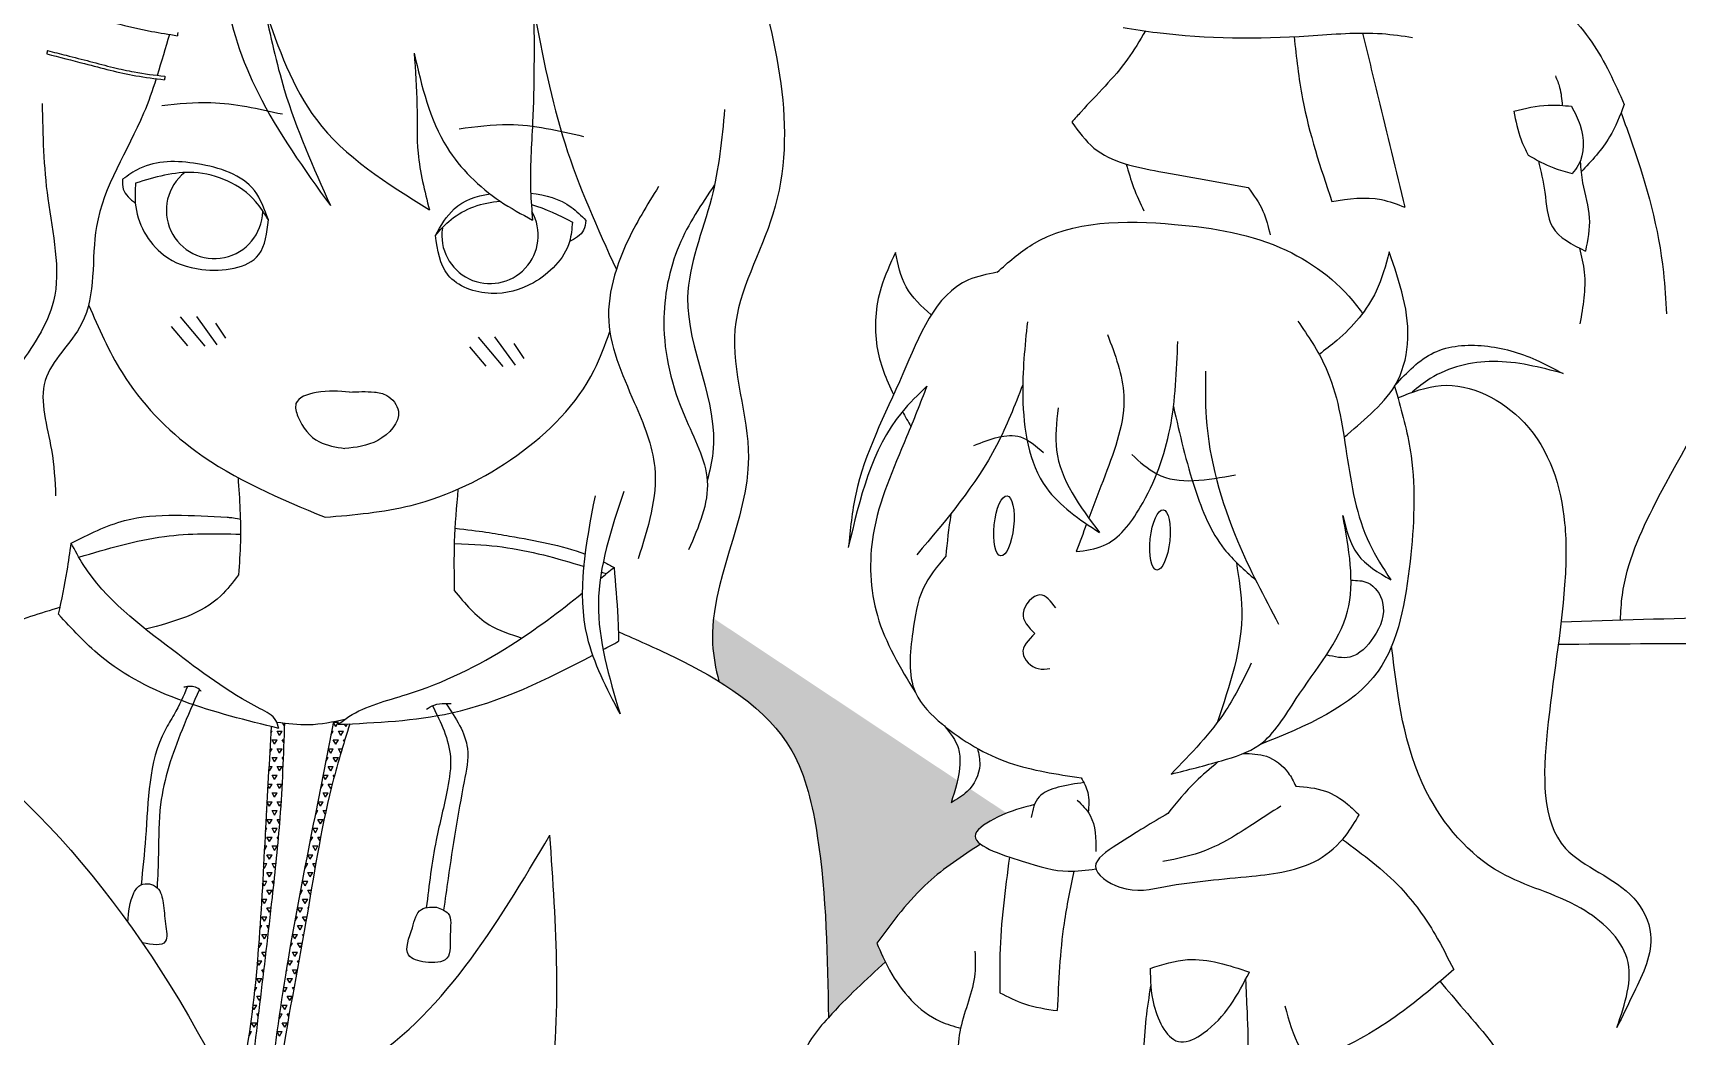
# Model space of a CAD drawing. Header units: inches. Extents: x -573 to 160, y -1 to 711.
# Drawn here: x 7.573 to 9.385, y 5.058 to 6.164 of the extents above; entities that cross this region are included whole.
import ezdxf

# ---------------------------------------------------------------- set-up
doc = ezdxf.new("R2010")
doc.units = ezdxf.units.IN
doc.header["$MEASUREMENT"] = 0
doc.layers.add('HarbyDwg', color=5, linetype='Continuous')

msp = doc.modelspace()

# ---------------------------------------------------------------- hatches: boundary and pattern name
at = {"layer": 'HarbyDwg'}
h = msp.add_hatch(color=256, dxfattribs=at)
h.dxf.hatch_style = 1
edge = h.paths.add_edge_path()
edge.add_spline(control_points=[(8.60544, 5.33096), (8.6045, 5.32985), (8.59848, 5.32343), (8.59101, 5.3191), (8.58477, 5.31548)], knot_values=[4.657718, 4.657718, 4.657718, 4.657718, 5.0835708, 7.2396819, 7.2396819, 7.2396819, 7.2396819], degree=3, periodic=0)
edge.add_spline(control_points=[(8.58477, 5.31548), (8.58736, 5.32361), (8.58995, 5.33174), (8.59181, 5.34002)], knot_values=[6.507375, 6.507375, 6.507375, 6.507375, 9.0530971, 9.0530971, 9.0530971, 9.0530971], degree=3, periodic=0)
edge.add_line((8.59181, 5.34002), (8.32295, 5.51871))
edge.add_spline(control_points=[(8.32295, 5.51871), (8.32191, 5.50938), (8.32093, 5.48625), (8.32531, 5.4631), (8.32885, 5.44928)], knot_values=[129.140896, 129.140896, 129.140896, 129.140896, 132.01137, 136.2654183, 136.2654183, 136.2654183, 136.2654183], degree=3, periodic=0)
edge.add_spline(control_points=[(8.32885, 5.44928), (8.36162, 5.42902), (8.41689, 5.38276), (8.44713, 5.24398), (8.44856, 5.14506), (8.44953, 5.07851)], knot_values=[12.1689498, 12.1689498, 12.1689498, 12.1689498, 23.3171235, 33.0930641, 53.1928769, 53.1928769, 53.1928769, 53.1928769], degree=3, periodic=0)
edge.add_spline(control_points=[(8.44953, 5.07851), (8.47036, 5.10154), (8.49137, 5.12077), (8.51238, 5.14)], knot_values=[0, 0, 0, 0, 8.7931608, 8.7931608, 8.7931608, 8.7931608], degree=3, periodic=0)
edge.add_spline(control_points=[(8.51238, 5.14), (8.50901, 5.14685), (8.50597, 5.15379), (8.50294, 5.16072)], knot_values=[0, 0, 0, 0, 2.284002, 2.284002, 2.284002, 2.284002], degree=3, periodic=0)
edge.add_spline(control_points=[(8.50294, 5.16072), (8.52044, 5.18437), (8.55231, 5.22744), (8.59711, 5.25663), (8.61731, 5.26979)], knot_values=[0, 0, 0, 0, 8.7412452, 15.9167175, 15.9167175, 15.9167175, 15.9167175], degree=3, periodic=0)
edge.add_spline(control_points=[(8.61731, 5.26979), (8.61274, 5.27326), (8.60663, 5.28297), (8.62917, 5.29665), (8.64278, 5.30259), (8.64612, 5.30392)], knot_values=[3.3096828, 3.3096828, 3.3096828, 3.3096828, 5.2032616, 8.2363005, 9.2591327, 9.2591327, 9.2591327, 9.2591327], degree=3, periodic=0)
edge.add_line((8.64612, 5.30392), (8.60544, 5.33096))

# ---------------------------------------------------------------- linework, layer by layer
for p, q in [((7.72549, 5.84042), (7.74341, 5.81905)), ((7.73532, 5.85082), (7.76248, 5.81847)), ((7.75323, 5.8514), (7.77578, 5.82021)), ((7.77434, 5.84408), (7.78536, 5.8273)), ((8.054, 5.81804), (8.07192, 5.79667)), ((8.06383, 5.82844), (8.09099, 5.79609)), ((8.08175, 5.82901), (8.10429, 5.79783)), ((8.10285, 5.8217), (8.11387, 5.80492))]:
    msp.add_line(p, q, dxfattribs=at)
at = {"layer": 'HarbyDwg', "linetype": 'Continuous'}
for p, q in [((7.84182, 5.40421), (7.84209, 5.40421)), ((7.84194, 5.40394), (7.84209, 5.40421)), ((7.85005, 5.40017), (7.84808, 5.40358)), ((7.90678, 5.39934), (7.90426, 5.40371)), ((7.90435, 5.40421), (7.90959, 5.40421)), ((7.90678, 5.39934), (7.90959, 5.40421)), ((7.91803, 5.39934), (7.9164, 5.40216)), ((7.91803, 5.39934), (7.91974, 5.40231)), ((7.83527, 5.39239), (7.83647, 5.39447)), ((7.83539, 5.39447), (7.83647, 5.39447)), ((7.83928, 5.37985), (7.83647, 5.38473)), ((7.83647, 5.38473), (7.84209, 5.38473)), ((7.83928, 5.37985), (7.84209, 5.38473)), ((7.8449, 5.3896), (7.84209, 5.39447)), ((7.84209, 5.39447), (7.84772, 5.39447)), ((7.8449, 5.3896), (7.84772, 5.39447)), ((7.8494, 5.38182), (7.84772, 5.38473)), ((7.84772, 5.38473), (7.8495, 5.38473)), ((7.90167, 5.39049), (7.90397, 5.39447)), ((7.90245, 5.39447), (7.90397, 5.39447)), ((7.90678, 5.37985), (7.90397, 5.38473)), ((7.90397, 5.38473), (7.90959, 5.38473)), ((7.90678, 5.37985), (7.90959, 5.38473)), ((7.9124, 5.3896), (7.90959, 5.39447)), ((7.90959, 5.39447), (7.91522, 5.39447)), ((7.9124, 5.3896), (7.91522, 5.39447)), ((7.91621, 5.383), (7.91522, 5.38473)), ((7.91522, 5.38473), (7.91673, 5.38473)), ((7.83398, 5.37067), (7.83647, 5.37498)), ((7.83423, 5.37498), (7.83647, 5.37498)), ((7.83928, 5.36037), (7.83647, 5.36524)), ((7.83647, 5.36524), (7.84209, 5.36524)), ((7.83928, 5.36037), (7.84209, 5.36524)), ((7.8449, 5.37011), (7.84209, 5.37498)), ((7.84209, 5.37498), (7.84772, 5.37498)), ((7.8449, 5.37011), (7.84772, 5.37498)), ((7.84869, 5.36355), (7.84772, 5.36524)), ((7.84772, 5.36524), (7.84876, 5.36524)), ((7.8959, 5.36101), (7.89834, 5.36524)), ((7.89673, 5.36524), (7.89834, 5.36524)), ((7.90115, 5.37011), (7.89856, 5.3746)), ((7.89863, 5.37498), (7.90397, 5.37498)), ((7.90115, 5.37011), (7.90397, 5.37498)), ((7.90678, 5.36037), (7.90397, 5.36524)), ((7.90397, 5.36524), (7.90959, 5.36524)), ((7.90678, 5.36037), (7.90959, 5.36524)), ((7.91238, 5.37016), (7.90959, 5.37498)), ((7.90959, 5.37498), (7.91381, 5.37498)), ((7.83365, 5.35063), (7.83288, 5.35197)), ((7.83308, 5.3555), (7.83647, 5.3555)), ((7.83365, 5.35063), (7.83647, 5.3555)), ((7.83928, 5.34088), (7.83647, 5.34575)), ((7.83647, 5.34575), (7.84209, 5.34575)), ((7.83928, 5.34088), (7.84209, 5.34575)), ((7.8449, 5.35063), (7.84209, 5.3555)), ((7.84209, 5.3555), (7.84772, 5.3555)), ((7.8449, 5.35063), (7.84772, 5.3555)), ((7.84791, 5.34543), (7.84772, 5.34575)), ((7.84772, 5.34575), (7.84792, 5.34575)), ((7.89553, 5.34088), (7.89286, 5.3455)), ((7.89291, 5.34575), (7.89834, 5.34575)), ((7.89553, 5.34088), (7.89834, 5.34575)), ((7.90115, 5.35063), (7.89834, 5.3555)), ((7.89834, 5.3555), (7.90397, 5.3555)), ((7.90115, 5.35063), (7.90397, 5.3555)), ((7.90498, 5.344), (7.90397, 5.34575)), ((7.90397, 5.34575), (7.90545, 5.34575)), ((7.83365, 5.33114), (7.83185, 5.33426)), ((7.83195, 5.33601), (7.83647, 5.33601)), ((7.83365, 5.33114), (7.83647, 5.33601)), ((7.8449, 5.33114), (7.84209, 5.33601)), ((7.84209, 5.33601), (7.84744, 5.33601)), ((7.8449, 5.33114), (7.84742, 5.33549)), ((7.89013, 5.33152), (7.89272, 5.33601)), ((7.89101, 5.33601), (7.89272, 5.33601)), ((7.90115, 5.33114), (7.89834, 5.33601)), ((7.89834, 5.33601), (7.90288, 5.33601)), ((7.90115, 5.33114), (7.90202, 5.33263)), ((7.83085, 5.31653), (7.83647, 5.31653)), ((7.83365, 5.31165), (7.83085, 5.31652)), ((7.83365, 5.31165), (7.83647, 5.31653)), ((7.83928, 5.3214), (7.83647, 5.32627)), ((7.83647, 5.32627), (7.84209, 5.32627)), ((7.83928, 5.3214), (7.84209, 5.32627)), ((7.8449, 5.31165), (7.84209, 5.31653)), ((7.84209, 5.31653), (7.84634, 5.31653)), ((7.8449, 5.31165), (7.84618, 5.31386)), ((7.8899, 5.31165), (7.88716, 5.3164)), ((7.88719, 5.31653), (7.89272, 5.31653)), ((7.8899, 5.31165), (7.89272, 5.31653)), ((7.89553, 5.3214), (7.89272, 5.32627)), ((7.89272, 5.32627), (7.89834, 5.32627)), ((7.89553, 5.3214), (7.89834, 5.32627)), ((7.83025, 5.30575), (7.83084, 5.30678)), ((7.8303, 5.30678), (7.83084, 5.30678)), ((7.83365, 5.29217), (7.83084, 5.29704)), ((7.83084, 5.29704), (7.83647, 5.29704)), ((7.83365, 5.29217), (7.83647, 5.29704)), ((7.83928, 5.30191), (7.83647, 5.30678)), ((7.83647, 5.30678), (7.84209, 5.30678)), ((7.83928, 5.30191), (7.84209, 5.30678)), ((7.84466, 5.29259), (7.84209, 5.29704)), ((7.84209, 5.29704), (7.84501, 5.29704)), ((7.88435, 5.30203), (7.88709, 5.30678)), ((7.88528, 5.30678), (7.88709, 5.30678)), ((7.8899, 5.29217), (7.88709, 5.29704)), ((7.88709, 5.29704), (7.89272, 5.29704)), ((7.8899, 5.29217), (7.89272, 5.29704)), ((7.89507, 5.30271), (7.89272, 5.30678)), ((7.89272, 5.30678), (7.89595, 5.30678)), ((7.82909, 5.28427), (7.83084, 5.2873)), ((7.82925, 5.2873), (7.83084, 5.2873)), ((7.83365, 5.27268), (7.83084, 5.27755)), ((7.83084, 5.27755), (7.83647, 5.27755)), ((7.83365, 5.27268), (7.83647, 5.27755)), ((7.83928, 5.28243), (7.83647, 5.2873)), ((7.83647, 5.2873), (7.84209, 5.2873)), ((7.83928, 5.28243), (7.84209, 5.2873)), ((7.84323, 5.27559), (7.84209, 5.27755)), ((7.84209, 5.27755), (7.8434, 5.27755)), ((7.87865, 5.27268), (7.87861, 5.27276)), ((7.87865, 5.27268), (7.88147, 5.27755)), ((7.87955, 5.27755), (7.88147, 5.27755)), ((7.88428, 5.28243), (7.88147, 5.2873)), ((7.88147, 5.2873), (7.88709, 5.2873)), ((7.88428, 5.28243), (7.88709, 5.2873)), ((7.88928, 5.27377), (7.88709, 5.27755)), ((7.88709, 5.27755), (7.88999, 5.27755)), ((7.82803, 5.26294), (7.82799, 5.26301)), ((7.82803, 5.26294), (7.83084, 5.26781)), ((7.82824, 5.26781), (7.83084, 5.26781)), ((7.83365, 5.2532), (7.83084, 5.25807)), ((7.83084, 5.25807), (7.83647, 5.25807)), ((7.83365, 5.2532), (7.83647, 5.25807)), ((7.83928, 5.26294), (7.83647, 5.26781)), ((7.83647, 5.26781), (7.84209, 5.26781)), ((7.83928, 5.26294), (7.84209, 5.26781)), ((7.87865, 5.2532), (7.87584, 5.25807)), ((7.87584, 5.25807), (7.88147, 5.25807)), ((7.87865, 5.2532), (7.88147, 5.25807)), ((7.88428, 5.26294), (7.88147, 5.26781)), ((7.88147, 5.26781), (7.88709, 5.26781)), ((7.88428, 5.26294), (7.88709, 5.26781)), ((7.82803, 5.24345), (7.82707, 5.24512)), ((7.82723, 5.24833), (7.83084, 5.24833)), ((7.82803, 5.24345), (7.83084, 5.24833)), ((7.83365, 5.23371), (7.83084, 5.23858)), ((7.83084, 5.23858), (7.83647, 5.23858)), ((7.83365, 5.23371), (7.83647, 5.23858)), ((7.83928, 5.24345), (7.83647, 5.24833)), ((7.83647, 5.24833), (7.84058, 5.24833)), ((7.83928, 5.24345), (7.84025, 5.24513)), ((7.87303, 5.24345), (7.87293, 5.24363)), ((7.87303, 5.24345), (7.87584, 5.24833)), ((7.87384, 5.24833), (7.87584, 5.24833)), ((7.87865, 5.23371), (7.87584, 5.23858)), ((7.87584, 5.23858), (7.88147, 5.23858)), ((7.87865, 5.23371), (7.88147, 5.23858)), ((7.88394, 5.24404), (7.88147, 5.24833)), ((7.88147, 5.24833), (7.88469, 5.24833)), ((7.82803, 5.22397), (7.82612, 5.22728)), ((7.8262, 5.22884), (7.83084, 5.22884)), ((7.82803, 5.22397), (7.83084, 5.22884)), ((7.83365, 5.21423), (7.83084, 5.2191)), ((7.83084, 5.2191), (7.83647, 5.2191)), ((7.83365, 5.21423), (7.83647, 5.2191)), ((7.83818, 5.22587), (7.83647, 5.22884)), ((7.83647, 5.22884), (7.8385, 5.22884)), ((7.8674, 5.21423), (7.87022, 5.2191)), ((7.86821, 5.2191), (7.87022, 5.2191)), ((7.87303, 5.22397), (7.87022, 5.22884)), ((7.87022, 5.22884), (7.87584, 5.22884)), ((7.87303, 5.22397), (7.87584, 5.22884)), ((7.87865, 5.21423), (7.87584, 5.2191)), ((7.87584, 5.2191), (7.87972, 5.2191)), ((7.82803, 5.20448), (7.82522, 5.20935)), ((7.82522, 5.20935), (7.83084, 5.20935)), ((7.82803, 5.20448), (7.83084, 5.20935)), ((7.8674, 5.21423), (7.86732, 5.21438)), ((7.87303, 5.20448), (7.87022, 5.20935)), ((7.87022, 5.20935), (7.87584, 5.20935)), ((7.87303, 5.20448), (7.87584, 5.20935)), ((7.87865, 5.21423), (7.879, 5.21483)), ((7.82446, 5.1983), (7.82522, 5.19961)), ((7.82454, 5.19961), (7.82522, 5.19961)), ((7.82803, 5.185), (7.82522, 5.18987)), ((7.82522, 5.18987), (7.83084, 5.18987)), ((7.82803, 5.185), (7.83084, 5.18987)), ((7.83365, 5.19474), (7.83084, 5.19961)), ((7.83084, 5.19961), (7.83525, 5.19961)), ((7.83365, 5.19474), (7.83495, 5.19698)), ((7.86188, 5.18517), (7.86459, 5.18987)), ((7.86274, 5.18987), (7.86459, 5.18987)), ((7.8674, 5.19474), (7.86459, 5.19961)), ((7.86459, 5.19961), (7.87022, 5.19961)), ((7.8674, 5.19474), (7.87022, 5.19961)), ((7.87303, 5.185), (7.87022, 5.18987)), ((7.87022, 5.18987), (7.87479, 5.18987)), ((7.87303, 5.185), (7.87434, 5.18727)), ((7.87631, 5.1988), (7.87584, 5.19961)), ((7.87584, 5.19961), (7.87644, 5.19961)), ((7.82305, 5.17636), (7.82522, 5.18013)), ((7.8233, 5.18013), (7.82522, 5.18013)), ((7.82803, 5.16551), (7.82522, 5.17038)), ((7.82522, 5.17038), (7.83084, 5.17038)), ((7.82803, 5.16551), (7.83084, 5.17038)), ((7.83266, 5.17698), (7.83084, 5.18013)), ((7.83084, 5.18013), (7.83302, 5.18013)), ((7.86178, 5.16551), (7.85916, 5.17005)), ((7.85922, 5.17038), (7.86459, 5.17038)), ((7.86178, 5.16551), (7.86459, 5.17038)), ((7.8674, 5.17526), (7.86459, 5.18013)), ((7.86459, 5.18013), (7.87022, 5.18013)), ((7.8674, 5.17526), (7.87022, 5.18013)), ((7.87111, 5.16884), (7.87022, 5.17038)), ((7.87022, 5.17038), (7.87138, 5.17038)), ((7.8224, 5.15577), (7.82164, 5.15709)), ((7.82191, 5.16064), (7.82522, 5.16064)), ((7.8224, 5.15577), (7.82522, 5.16064)), ((7.82803, 5.14603), (7.82522, 5.1509)), ((7.82522, 5.1509), (7.82963, 5.1509)), ((7.82803, 5.14603), (7.82932, 5.14827)), ((7.85687, 5.157), (7.85897, 5.16064)), ((7.8575, 5.16064), (7.85897, 5.16064)), ((7.86178, 5.14603), (7.85897, 5.1509)), ((7.85897, 5.1509), (7.86459, 5.1509)), ((7.86178, 5.14603), (7.86459, 5.1509)), ((7.8674, 5.15577), (7.86459, 5.16064)), ((7.86459, 5.16064), (7.86963, 5.16064)), ((7.8674, 5.15577), (7.86937, 5.15917)), ((7.81947, 5.13119), (7.81959, 5.13141)), ((7.81949, 5.13141), (7.81959, 5.13141)), ((7.8224, 5.13628), (7.82025, 5.14002)), ((7.82035, 5.14116), (7.82522, 5.14116)), ((7.8224, 5.13628), (7.82522, 5.14116)), ((7.82698, 5.12837), (7.82522, 5.13141)), ((7.82522, 5.13141), (7.82734, 5.13141)), ((7.85225, 5.12952), (7.85334, 5.13141)), ((7.85256, 5.13141), (7.85334, 5.13141)), ((7.85615, 5.13628), (7.85398, 5.14005)), ((7.85417, 5.14116), (7.85897, 5.14116)), ((7.85615, 5.13628), (7.85897, 5.14116)), ((7.86178, 5.12654), (7.85897, 5.13141)), ((7.85897, 5.13141), (7.8643, 5.13141)), ((7.86178, 5.12654), (7.86416, 5.13066)), ((7.86573, 5.13919), (7.86459, 5.14116)), ((7.86459, 5.14116), (7.86609, 5.14116)), ((7.81713, 5.10766), (7.81959, 5.11193)), ((7.81758, 5.11193), (7.81959, 5.11193)), ((7.8224, 5.1168), (7.81959, 5.12167)), ((7.81959, 5.12167), (7.82522, 5.12167)), ((7.8224, 5.1168), (7.82522, 5.12167)), ((7.85053, 5.10706), (7.84909, 5.10954)), ((7.84946, 5.11193), (7.85334, 5.11193)), ((7.85053, 5.10706), (7.85334, 5.11193)), ((7.85615, 5.1168), (7.85334, 5.12167)), ((7.85334, 5.12167), (7.85897, 5.12167)), ((7.85615, 5.1168), (7.85897, 5.12167)), ((7.8603, 5.10963), (7.85897, 5.11193)), ((7.85897, 5.11193), (7.86072, 5.11193)), ((7.8154, 5.09244), (7.81959, 5.09244)), ((7.81678, 5.08757), (7.81959, 5.09244)), ((7.8224, 5.09731), (7.81959, 5.10218)), ((7.81959, 5.10218), (7.82385, 5.10218)), ((7.8224, 5.09731), (7.82349, 5.09919)), ((7.85053, 5.08757), (7.84772, 5.09244)), ((7.84772, 5.09244), (7.85334, 5.09244)), ((7.85053, 5.08757), (7.85334, 5.09244)), ((7.85615, 5.09731), (7.85334, 5.10218)), ((7.85334, 5.10218), (7.85894, 5.10218)), ((7.85615, 5.09731), (7.85893, 5.10211)), ((7.81678, 5.08757), (7.81515, 5.09039)), ((7.82117, 5.07997), (7.81959, 5.0827)), ((7.81959, 5.0827), (7.8215, 5.0827)), ((7.8449, 5.07783), (7.8445, 5.07853)), ((7.8449, 5.07783), (7.84772, 5.0827)), ((7.8451, 5.0827), (7.84772, 5.0827)), ((7.85495, 5.07992), (7.85334, 5.0827)), ((7.85334, 5.0827), (7.85544, 5.0827)), ((7.81115, 5.05834), (7.81089, 5.0588)), ((7.81115, 5.05834), (7.81397, 5.06321)), ((7.81154, 5.06321), (7.81397, 5.06321)), ((7.81678, 5.06808), (7.81397, 5.07296)), ((7.81397, 5.07296), (7.81959, 5.07296)), ((7.81678, 5.06808), (7.81959, 5.07296)), ((7.8449, 5.05834), (7.84229, 5.06286)), ((7.84234, 5.06321), (7.84772, 5.06321)), ((7.8449, 5.05834), (7.84772, 5.06321)), ((7.85053, 5.06808), (7.84772, 5.07296)), ((7.84772, 5.07296), (7.85334, 5.07296)), ((7.85053, 5.06808), (7.85334, 5.07296))]:
    msp.add_line(p, q, dxfattribs=at)
at = {"layer": 'HarbyDwg'}
for centre, start, end in [((7.77313, 5.96819), 128.14311, 358.6498), ((8.0767, 5.94069), 171.47352, 29.65973)]:
    msp.add_arc(centre, 0.0531, start, end, dxfattribs=at)
for centre in [(8.64298, 5.62062), (8.81497, 5.60509)]:
    msp.add_ellipse(centre, major_axis=(-0.00348, -0.0332), ratio=0.3217231, dxfattribs=at)
for points in [[(7.97274, 6.57241), (7.78643, 6.55479), (7.68493, 6.46586), (7.60121, 6.33995), (7.53307, 6.14372), (7.52295, 5.90268)], [(7.79128, 6.31217), (7.78605, 6.21011), (7.82108, 6.09783), (7.90082, 5.97348)], [(7.59644, 6.19654), (7.62467, 6.18661), (7.70382, 6.16552), (7.73217, 6.16081)], [(7.82829, 6.19093), (7.85004, 6.10139), (7.90082, 5.97348)], [(7.82829, 6.19093), (7.88532, 6.06834), (8.00997, 5.96882)], [(8.12499, 6.18892), (8.12366, 6.06516), (8.12138, 5.98994), (8.12366, 5.95746)], [(8.12499, 6.18892), (8.15936, 6.04156), (8.21591, 5.90306)], [(9.26493, 6.18582), (9.29077, 6.15362), (9.32662, 6.08482)], [(7.73271, 6.16429), (7.73217, 6.16081)], [(8.79891, 6.16597), (8.77914, 6.13476), (8.72801, 6.07699), (8.71779, 6.06544)], [(8.77426, 6.16965), (8.81172, 6.16425), (8.97867, 6.16064), (9.05969, 6.16304), (9.09339, 6.1589)], [(9.03807, 6.16375), (9.05545, 6.09283), (9.08474, 5.97174)], [(7.5891, 6.14437), (7.58818, 6.14071)], [(8.96276, 6.15972), (8.97204, 6.09134), (9.00431, 5.97819)], [(7.58818, 6.14071), (7.63, 6.13006), (7.68641, 6.11666), (7.71797, 6.11232)], [(7.99306, 6.14157), (7.99619, 6.08399), (7.99744, 6.03141), (8.00997, 5.96882)], [(7.99306, 6.14157), (8.02938, 6.03767), (8.08773, 5.97854), (8.12366, 5.95746)], [(7.71841, 6.11608), (7.71797, 6.11232)], [(9.25066, 6.11649), (9.25536, 6.10378), (9.25818, 6.08391)], [(7.58316, 6.08602), (7.58939, 5.98118), (7.59563, 5.86804), (7.55512, 5.79331)], [(7.71491, 6.08402), (7.76917, 6.087), (7.84788, 6.07449)], [(8.33526, 6.07963), (8.3207, 5.98163), (8.29449, 5.872), (8.32232, 5.7012), (8.31612, 5.67021)], [(9.20497, 6.07765), (9.2427, 6.08428), (9.2684, 6.08304)], [(9.20497, 6.07765), (9.21285, 6.04616), (9.22073, 6.02917)], [(9.2684, 6.08304), (9.27794, 6.06232), (9.27587, 6.01798), (9.26923, 6.00886)], [(9.32662, 6.08482), (9.31044, 6.0492), (9.27902, 6.01057)], [(9.3231, 6.07585), (9.33539, 6.04167), (9.36973, 5.90003), (9.37304, 5.85416)], [(8.0426, 6.05818), (8.09746, 6.06295), (8.17974, 6.04984)], [(8.71779, 6.06544), (8.74224, 6.03699), (8.81382, 6.01122), (8.91199, 5.99364)], [(7.83245, 5.95776), (7.81705, 5.99013), (7.75429, 6.0196), (7.69039, 6.01431), (7.67186, 6.0026)], [(8.77784, 6.01929), (8.78586, 5.99358), (8.79728, 5.96777)], [(9.22073, 6.02917), (9.24892, 6.01508), (9.26923, 6.00886)], [(9.23194, 6.02297), (9.23903, 5.9882), (9.24751, 5.95004), (9.28377, 5.92344)], [(9.27794, 6.02215), (9.28068, 5.99861), (9.28801, 5.96006), (9.28377, 5.92344)], [(7.67186, 6.0026), (7.67261, 5.99164), (7.68585, 5.97617)], [(7.68621, 5.99831), (7.68584, 5.97618), (7.71703, 5.91912), (7.75913, 5.90324), (7.82194, 5.91967), (7.83245, 5.95776)], [(7.83245, 5.95776), (7.81845, 5.97801), (7.75048, 6.00992), (7.68621, 5.99831)], [(8.26241, 5.99451), (8.22728, 5.93228), (8.21591, 5.90306), (8.20732, 5.8525), (8.23571, 5.75663), (8.2582, 5.68495), (8.23986, 5.58417)], [(8.32412, 5.99633), (8.28511, 5.92961), (8.26828, 5.84462), (8.29131, 5.74104), (8.31612, 5.67021), (8.29554, 5.59423)], [(8.91199, 5.99364), (8.92842, 5.96744), (8.93629, 5.94147)], [(9.00431, 5.97819), (9.05892, 5.98018), (9.08474, 5.97174)], [(8.1675, 5.95546), (8.16419, 5.93366), (8.12446, 5.88854), (8.07788, 5.87669), (8.03045, 5.897), (8.01647, 5.94059)], [(8.18237, 5.95722), (8.17975, 5.94655), (8.16406, 5.93359)], [(9.27711, 5.92677), (9.28248, 5.90003), (9.27773, 5.8433)], [(9.32234, 5.51654), (9.32447, 5.54408), (9.36118, 5.64601), (9.45354, 5.81166), (9.51909, 5.94173)], [(8.5629, 5.85306), (8.53525, 5.88395), (8.52364, 5.92201)], [(9.06759, 5.92242), (9.05316, 5.87915), (9.00987, 5.82492), (8.99034, 5.80959)], [(9.01784, 5.71818), (9.04739, 5.74416), (9.07421, 5.77573), (9.08779, 5.82089), (9.06759, 5.92242)], [(8.63541, 5.90003), (8.60406, 5.89168), (8.53161, 5.78806), (8.47978, 5.6556), (8.47154, 5.59672)], [(7.6344, 5.86423), (7.67127, 5.78942), (7.75254, 5.70285), (7.89495, 5.63006)], [(7.89495, 5.63006), (7.98978, 5.64313), (8.10615, 5.69818), (8.19149, 5.79199), (8.20879, 5.83478)], [(8.66883, 5.84552), (8.66382, 5.76274), (8.68976, 5.66256), (8.74838, 5.61317)], [(8.96691, 5.84626), (8.99726, 5.79599), (9.02067, 5.69978), (9.04581, 5.60097), (9.06923, 5.5611)], [(8.72256, 5.59218), (8.75273, 5.59876), (8.79327, 5.64101), (8.82605, 5.72809), (8.83467, 5.82379)], [(9.07421, 5.77573), (9.1168, 5.8115), (9.17245, 5.81896), (9.22926, 5.80347), (9.25909, 5.78856)], [(9.25909, 5.78856), (9.18221, 5.80175), (9.11278, 5.78283), (9.09283, 5.76792)], [(8.86514, 5.79105), (8.86591, 5.73974), (8.90039, 5.60419), (8.94559, 5.51229)], [(7.92193, 5.76797), (7.88504, 5.76744), (7.86291, 5.75533), (7.86502, 5.74111), (7.88873, 5.7132), (7.91666, 5.70583)], [(7.92193, 5.76797), (7.94933, 5.76797), (7.96303, 5.76428), (7.97568, 5.74691), (7.95302, 5.71478), (7.91666, 5.70583)], [(8.55812, 5.77452), (8.53044, 5.74567), (8.47154, 5.59672)], [(8.55812, 5.77452), (8.53574, 5.71859), (8.49896, 5.61123), (8.50354, 5.52169), (8.54554, 5.43677)], [(8.66381, 5.77609), (8.63492, 5.70926), (8.54689, 5.58872)], [(9.07715, 5.76174), (9.1247, 5.77531), (9.21616, 5.73447), (9.26091, 5.6236), (9.26091, 5.55552), (9.24171, 5.39366), (9.26182, 5.26518), (9.33708, 5.21009), (9.35567, 5.17044), (9.33708, 5.106), (9.31848, 5.06759)], [(8.7027, 5.75051), (8.70097, 5.70395), (8.74838, 5.61317)], [(8.82983, 5.752), (8.85365, 5.66086), (8.88583, 5.595), (8.92021, 5.56124)], [(8.61001, 5.70911), (8.66115, 5.71852), (8.68662, 5.70145)], [(8.78393, 5.69915), (8.81138, 5.67791), (8.89809, 5.67694)], [(7.799, 5.67373), (7.80166, 5.60293), (7.79949, 5.56663)], [(8.04135, 5.66091), (8.03733, 5.60294), (8.03733, 5.54948)], [(8.21995, 5.41346), (8.18396, 5.49827), (8.19279, 5.65362)], [(8.22402, 5.65837), (8.19618, 5.5349), (8.21995, 5.41346)], [(8.8273, 5.34702), (8.8828, 5.36175), (8.92452, 5.37926), (8.96517, 5.43022), (9.02153, 5.52643), (9.01633, 5.63217)], [(9.01633, 5.63217), (9.03287, 5.58901), (9.06923, 5.5611)], [(7.60134, 5.52312), (7.61071, 5.57114), (7.61519, 5.60148)], [(7.84405, 5.39727), (7.84081, 5.40622), (7.82355, 5.41896), (7.72678, 5.48381), (7.6285, 5.5779), (7.61519, 5.60148)], [(8.57887, 5.58717), (8.55411, 5.55173), (8.54255, 5.50357), (8.54554, 5.43677), (8.57523, 5.40194), (8.64896, 5.35956), (8.72823, 5.34298)], [(7.79949, 5.56663), (7.78007, 5.54347), (7.69725, 5.50657)], [(8.21334, 5.57482), (8.21751, 5.51975), (8.21842, 5.49338)], [(8.89913, 5.58032), (8.90505, 5.52764), (8.87783, 5.4035)], [(8.03733, 5.54948), (8.0758, 5.51164), (8.11183, 5.49697)], [(8.70018, 5.5303), (8.68276, 5.54448), (8.66405, 5.52449), (8.67696, 5.50192)], [(9.02549, 5.56065), (9.04406, 5.55782), (9.0603, 5.53595), (9.05042, 5.49784), (9.0243, 5.47596), (8.99845, 5.4783)], [(7.60297, 5.53092), (7.53817, 5.50955), (7.3917, 5.44442)], [(7.84405, 5.39727), (7.64713, 5.47736), (7.60134, 5.52312)], [(8.21812, 5.50383), (8.27909, 5.47627), (8.4092, 5.37276), (8.43731, 5.27913), (8.44953, 5.07851)], [(8.67696, 5.50192), (8.66405, 5.48), (8.68083, 5.46323), (8.69373, 5.46323)], [(9.31848, 5.06759), (9.32973, 5.1436), (9.27883, 5.19911), (9.19012, 5.23843), (9.10848, 5.32796), (9.0702, 5.48788)], [(8.91561, 5.4691), (8.88765, 5.41748), (8.8273, 5.34702)], [(7.74345, 5.44338), (7.72848, 5.41266), (7.71864, 5.39545), (7.69715, 5.27699), (7.69217, 5.22499)], [(7.75641, 5.44029), (7.7374, 5.39585), (7.71372, 5.31359), (7.71131, 5.25902), (7.70983, 5.22184)], [(7.7584, 5.438), (7.75641, 5.44029), (7.74345, 5.44338), (7.73938, 5.44278)], [(8.01327, 5.42234), (8.03304, 5.36585), (8.02983, 5.33103), (8.01746, 5.27422), (8.0065, 5.19978)], [(8.00666, 5.41852), (8.01507, 5.42308), (8.02728, 5.42482), (8.03382, 5.42482)], [(8.02807, 5.42483), (8.05177, 5.37506), (8.04821, 5.33872), (8.03046, 5.23192), (8.02563, 5.19704)], [(7.83568, 5.39935), (7.82924, 5.28699), (7.80593, 5.02883), (7.79661, 4.98225)], [(7.85016, 5.40332), (7.84512, 5.29854), (7.83654, 5.21115), (7.80837, 4.97565)], [(7.83166, 4.98232), (7.85159, 5.12541), (7.8809, 5.28445), (7.9045, 5.40496)], [(7.92213, 5.40242), (7.90211, 5.33302), (7.87384, 5.1844), (7.84509, 5.01919), (7.84043, 4.98502)], [(7.84173, 5.40441), (7.87699, 5.4016), (7.91684, 5.40745)], [(8.57712, 5.40038), (8.59285, 5.3751), (8.59439, 5.35818), (8.58477, 5.31548)], [(8.61381, 5.37534), (8.61633, 5.35702), (8.60247, 5.32779), (8.58477, 5.31548)], [(8.90662, 5.3697), (8.93218, 5.36664), (8.95624, 5.34849), (8.96469, 5.33372)], [(8.87854, 5.35998), (8.85405, 5.33853), (8.82376, 5.30372)], [(8.73113, 5.33766), (8.7029, 5.33245), (8.68179, 5.3219), (8.67293, 5.29911)], [(8.72823, 5.34298), (8.73542, 5.3267), (8.73592, 5.30476)], [(8.96469, 5.33372), (8.9972, 5.32823), (9.02169, 5.31388), (9.03436, 5.30206)], [(8.67678, 5.31344), (8.6358, 5.29938), (8.6117, 5.28096), (8.66321, 5.251), (8.71388, 5.24002), (8.74433, 5.24244)], [(8.72375, 5.31836), (8.73795, 5.30154), (8.74425, 5.26159)], [(8.94822, 5.31177), (8.91698, 5.29151), (8.86504, 5.26281), (8.81817, 5.25057)], [(8.82376, 5.30372), (8.76755, 5.26915), (8.74391, 5.24512), (8.77088, 5.2223), (8.82113, 5.22314), (8.91613, 5.23454), (8.98918, 5.25269), (9.02, 5.2797), (9.03436, 5.30206)], [(7.74271, 4.95916), (7.93153, 5.02408), (8.14269, 5.27972)], [(7.83204, 4.58584), (7.96605, 4.65076), (8.14066, 4.97945), (8.14269, 5.27972)], [(9.01611, 5.27494), (9.08021, 5.22155), (9.11814, 5.1702), (9.13869, 5.1315)], [(8.61731, 5.26979), (8.55935, 5.22749), (8.50294, 5.16072)], [(8.64913, 5.25551), (8.63857, 5.14795), (8.63857, 5.10606)], [(8.71996, 5.24011), (8.70925, 5.18246), (8.70185, 5.08635)], [(7.67752, 5.18384), (7.68433, 5.2161), (7.69217, 5.22499), (7.70983, 5.22184), (7.71651, 5.20496), (7.71923, 5.18185), (7.71889, 5.16248), (7.69366, 5.16086)], [(8.01774, 5.20039), (8.01007, 5.20031), (8.00106, 5.19777), (7.99111, 5.17774), (7.98696, 5.14765), (8.00557, 5.13979), (8.02923, 5.14408), (8.03283, 5.17035), (8.03057, 5.19326), (8.01774, 5.20039)], [(8.50294, 5.16072), (8.51704, 5.13104), (8.57299, 5.07446), (8.59524, 5.06686)], [(8.61105, 5.15172), (8.61105, 5.12714), (8.59524, 5.06686), (8.59231, 5.00541)], [(8.51238, 5.14), (8.44953, 5.07851), (8.42048, 5.03084), (8.44442, 4.96369)], [(8.80424, 5.13289), (8.84547, 5.14251), (8.91351, 5.12877)], [(8.80424, 5.13289), (8.80836, 5.09236), (8.83791, 5.05183), (8.86265, 5.06145), (8.91351, 5.12877)], [(9.13869, 5.1315), (9.09254, 5.09316), (9.01469, 5.04452), (8.979, 5.02885)], [(8.9093, 5.12071), (8.91088, 5.08479), (8.89063, 4.98899), (8.81729, 4.98854), (8.81009, 4.99349), (8.79749, 5.03892), (8.80491, 5.11367)], [(9.12355, 5.11843), (9.14955, 5.08795), (9.207, 5.00262), (9.21179, 4.97789), (9.17588, 4.90931)], [(8.63857, 5.10606), (8.66569, 5.09374), (8.70185, 5.08635)], [(8.95251, 5.09154), (8.96927, 5.04506), (8.979, 5.02885)]]:
    msp.add_spline(points, degree=3, dxfattribs=at)
for points, knots in [([(7.97274, 6.57241), (8.00701, 6.5715), (8.12179, 6.56846), (8.29467, 6.46075), (8.3738, 6.22766), (8.42918, 6.01088), (8.32414, 5.83658), (8.39015, 5.67232), (8.30984, 5.54481), (8.32531, 5.4631), (8.32885, 5.44928)], [0, 0, 0, 0, 10.2664634, 34.3888981, 54.4039459, 83.529302, 96.9440631, 111.1130763, 132.01137, 136.2654183, 136.2654183, 136.2654183, 136.2654183]), ([(7.5891, 6.14437), (7.596, 6.14264), (7.6029, 6.14091), (7.61849, 6.13696), (7.62719, 6.13472), (7.64454, 6.13014), (7.65318, 6.12784), (7.66941, 6.1239), (7.67698, 6.12222), (7.69572, 6.11879), (7.70702, 6.11743), (7.71841, 6.11608)], [0, 0, 0, 0, 2.1338289, 2.1338289, 4.820785, 4.820785, 7.507741, 7.507741, 9.8585889, 9.8585889, 13.2981616, 13.2981616, 13.2981616, 13.2981616]), ([(7.70875, 6.11344), (7.70466, 6.10055), (7.6855, 6.0452), (7.62921, 5.96409), (7.64754, 5.84817), (7.57057, 5.78413), (7.59511, 5.71228), (7.5972, 5.67045), (7.59804, 5.65376)], [21.5650059, 21.5650059, 21.5650059, 21.5650059, 25.6169079, 39.114582, 49.9779351, 57.4132602, 65.0727796, 70.1564954, 70.1564954, 70.1564954, 70.1564954]), ([(8.01647, 5.94059), (8.02257, 5.95135), (8.03609, 5.97523), (8.06161, 5.98417), (8.07675, 5.98645)], [0, 0, 0, 0, 3.5843952, 7.9524228, 7.9524228, 7.9524228, 7.9524228]), ([(8.12149, 5.98717), (8.13801, 5.98544), (8.16061, 5.97913), (8.17716, 5.96247), (8.18237, 5.95722)], [12.1646909, 12.1646909, 12.1646909, 12.1646909, 16.9306118, 19.1226005, 19.1226005, 19.1226005, 19.1226005]), ([(8.01647, 5.94059), (8.02192, 5.94677), (8.04005, 5.96731), (8.0683, 5.9771), (8.08799, 5.97837)], [0, 0, 0, 0, 2.4615896, 8.1910291, 8.1910291, 8.1910291, 8.1910291]), ([(8.63541, 5.90003), (8.64782, 5.91107), (8.7003, 5.95773), (8.82266, 5.95752), (8.95035, 5.93671), (9.01648, 5.88566), (9.03731, 5.85586), (9.03816, 5.8546)], [0, 0, 0, 0, 4.9156645, 20.7850029, 33.4241961, 43.8951159, 44.3519727, 44.3519727, 44.3519727, 44.3519727]), ([(8.52364, 5.92201), (8.51766, 5.90933), (8.5024, 5.877), (8.49826, 5.81989), (8.51297, 5.78228), (8.52139, 5.76524)], [0, 0, 0, 0, 4.1985298, 10.7073459, 16.3541471, 16.3541471, 16.3541471, 16.3541471]), ([(8.75704, 5.83155), (8.76557, 5.80923), (8.78516, 5.75795), (8.75912, 5.68863), (8.74247, 5.64467), (8.73657, 5.62911)], [0, 0, 0, 0, 6.9647591, 15.9994669, 21.0148129, 21.0148129, 21.0148129, 21.0148129]), ([(9.07342, 5.77439), (9.07437, 5.77125), (9.0819, 5.74584), (9.09818, 5.68257), (9.09267, 5.57994), (9.06919, 5.43782), (8.97587, 5.40005), (8.92452, 5.37926)], [53.1081005, 53.1081005, 53.1081005, 53.1081005, 54.0822091, 60.9593617, 72.6072548, 85.1956487, 100.5983732, 100.5983732, 100.5983732, 100.5983732]), ([(7.61519, 5.60148), (7.6345, 5.61121), (7.68801, 5.63818), (7.7517, 5.63143), (7.79282, 5.62986), (7.80158, 5.6279)], [0, 0, 0, 0, 6.3906353, 17.7101288, 18.5399133, 18.5399133, 18.5399133, 18.5399133]), ([(8.03802, 5.61797), (8.06525, 5.61508), (8.11002, 5.6074), (8.15522, 5.59935), (8.18182, 5.58948)], [43.9542942, 43.9542942, 43.9542942, 43.9542942, 48.9447895, 57.491344, 57.491344, 57.491344, 57.491344]), ([(8.58474, 5.6343), (8.58467, 5.63389), (8.58198, 5.61831), (8.58041, 5.60253), (8.57887, 5.58717)], [5.3040942, 5.3040942, 5.3040942, 5.3040942, 5.429725, 10.0536308, 10.0536308, 10.0536308, 10.0536308]), ([(7.62363, 5.58602), (7.65483, 5.59538), (7.71306, 5.61284), (7.7736, 5.61228), (7.80179, 5.61133)], [0, 0, 0, 0, 9.7015385, 18.1042533, 18.1042533, 18.1042533, 18.1042533]), ([(8.03727, 5.60097), (8.05977, 5.60027), (8.10597, 5.59743), (8.15059, 5.58499), (8.18029, 5.57574)], [0.7241856, 0.7241856, 0.7241856, 0.7241856, 5.3100499, 14.5903462, 14.5903462, 14.5903462, 14.5903462]), ([(8.20155, 5.58102), (8.20192, 5.58084), (8.20588, 5.57886), (8.20979, 5.57674), (8.21334, 5.57482)], [59.647382, 59.647382, 59.647382, 59.647382, 59.7707339, 60.9795205, 60.9795205, 60.9795205, 60.9795205]), ([(7.90931, 5.40185), (7.91317, 5.40479), (7.93522, 5.42154), (8.00513, 5.43748), (8.0934, 5.48087), (8.15317, 5.52622), (8.1788, 5.54673)], [0, 0, 0, 0, 1.4510779, 8.2763775, 20.957408, 30.7814843, 30.7814843, 30.7814843, 30.7814843]), ([(10.26205, 5.50237), (10.04792, 5.51174), (9.7129, 5.5264), (9.37785, 5.51852), (9.25695, 5.51449)], [0, 0, 0, 0, 64.2687343, 100.5508513, 100.5508513, 100.5508513, 100.5508513]), ([(9.25389, 5.4901), (9.37447, 5.49124), (9.70336, 5.49228), (10.03214, 5.48348), (10.24037, 5.4779)], [27.3515153, 27.3515153, 27.3515153, 27.3515153, 63.5260774, 126.0125293, 126.0125293, 126.0125293, 126.0125293]), ([(7.90931, 5.40185), (7.95151, 5.40369), (8.0505, 5.40799), (8.13944, 5.45123), (8.18993, 5.47807)], [0, 0, 0, 0, 12.5423668, 29.4163367, 29.4163367, 29.4163367, 29.4163367])]:
    msp.add_open_spline(points, degree=3, knots=knots, dxfattribs=at)
for points in [[(7.7236, 6.16215), (7.7189, 6.1472), (7.71459, 6.13209), (7.7099, 6.1171)], [(8.12224, 5.97472), (8.13792, 5.97038), (8.15271, 5.96292), (8.1675, 5.95546)], [(8.53119, 5.74659), (8.53423, 5.74108), (8.53735, 5.73559), (8.54047, 5.7301)], [(8.73414, 5.6227), (8.73027, 5.6125), (8.72642, 5.60234), (8.72256, 5.59218)], [(6.93179, 5.50348), (7.30958, 5.58468), (7.61032, 5.37155), (7.80079, 4.9736)], [(8.19834, 5.56254), (8.20334, 5.56663), (8.20834, 5.57072), (8.21334, 5.57482)], [(8.19943, 5.56968), (8.20126, 5.56909), (8.20309, 5.5685), (8.20491, 5.56792)], [(8.20128, 5.48414), (8.207, 5.48721), (8.21271, 5.49029), (8.21842, 5.49338)]]:
    msp.add_open_spline(points, degree=3, dxfattribs=at)

doc.saveas('drawing.dxf')
